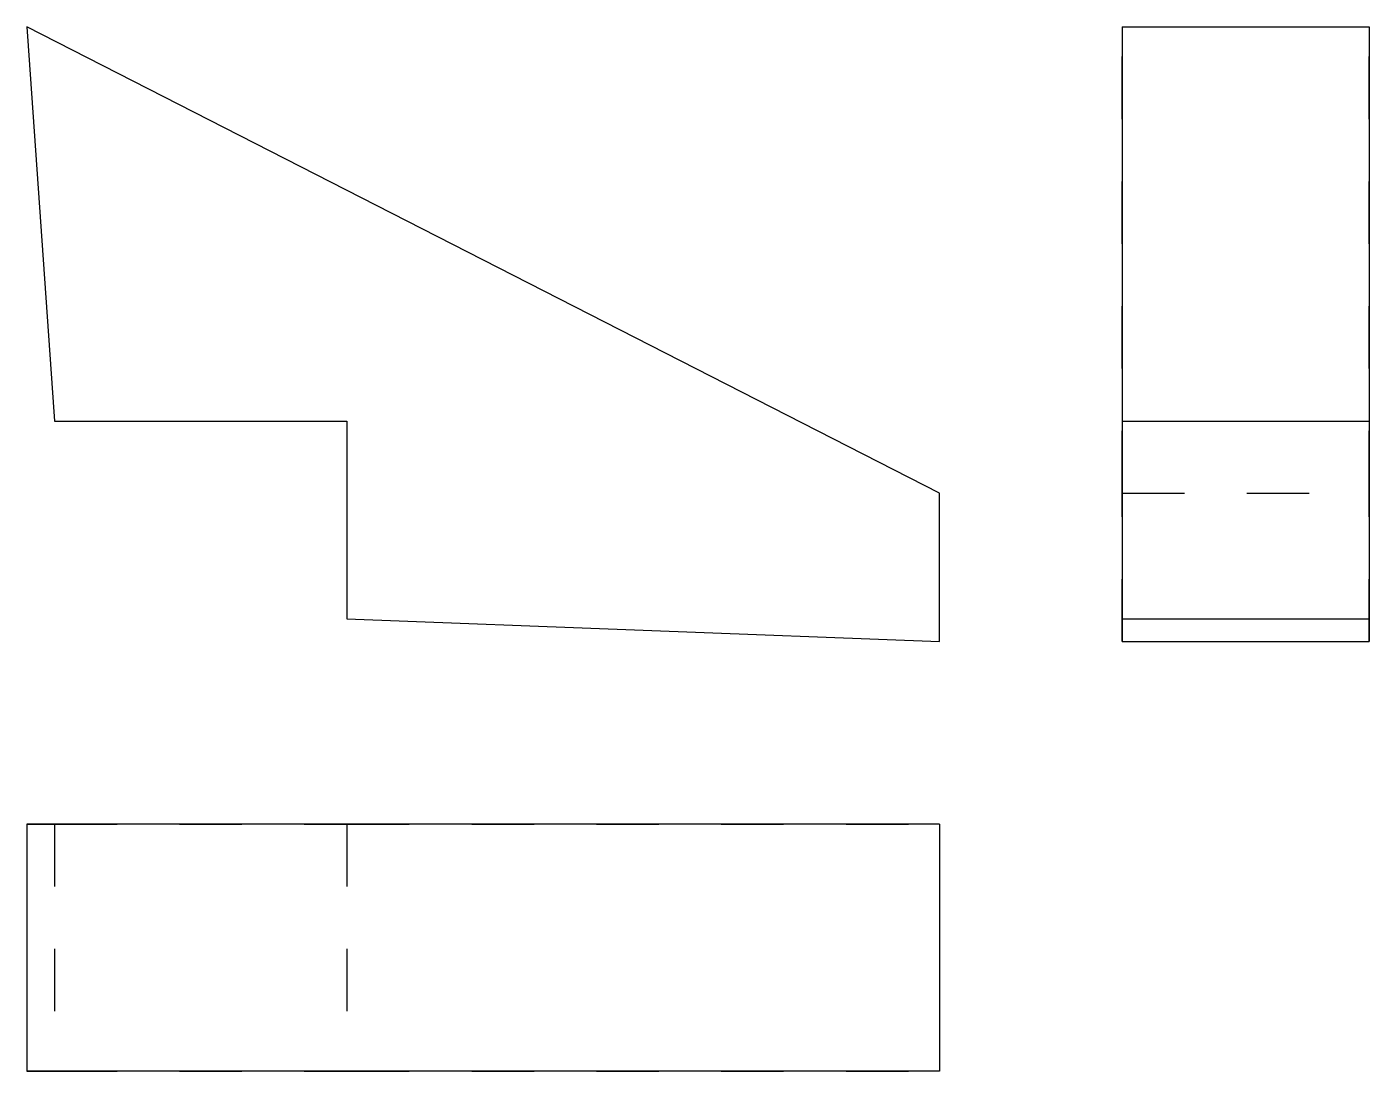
# Model space of a CAD drawing. Extents: x 0 to 2.15, y 0 to 1.67.
import ezdxf

# ---------------------------------------------------------------- set-up
doc = ezdxf.new("R2010")
doc.units = 0
doc.linetypes.add('HIDDEN', pattern=[0.073141, 0.048785, -0.024356])
for name, color, linetype in [('FRONT', 7, 'CONTINUOUS'), ('LEFT', 7, 'CONTINUOUS'), ('LEFT_HID', 7, 'HIDDEN'), ('TOP', 7, 'CONTINUOUS'), ('TOP_HID', 7, 'HIDDEN')]:
    doc.layers.add(name, color=color, linetype=linetype)

msp = doc.modelspace()

# ---------------------------------------------------------------- linework, layer by layer
at = {"layer": 'FRONT'}
for p, q in [((0, 1.674013), (0.044574, 1.041877)), ((1.462827, 0.926271), (0, 1.674013)), ((0.044574, 1.041877), (0.512966, 1.041877)), ((0.512966, 1.041877), (0.512966, 0.725025)), ((1.462827, 0.688631), (1.462827, 0.926271)), ((0.512966, 0.725025), (1.462827, 0.688631))]:
    msp.add_line(p, q, dxfattribs=at)
at = {"layer": 'LEFT'}
for p, q in [((1.755393, 1.674013), (2.151459, 1.674013)), ((1.755393, 1.674013), (1.755393, 1.041877)), ((2.151459, 1.674013), (2.151459, 1.041877)), ((1.755393, 1.041877), (2.151459, 1.041877)), ((1.755393, 1.041877), (1.755393, 0.725025)), ((2.151459, 1.041877), (2.151459, 0.725025)), ((1.755393, 0.725025), (2.151459, 0.725025)), ((1.755393, 0.725025), (1.755393, 0.688631)), ((2.151459, 0.725025), (2.151459, 0.688631)), ((1.755393, 0.688631), (2.151459, 0.688631))]:
    msp.add_line(p, q, dxfattribs=at)
at = {"layer": 'LEFT_HID', "linetype": 'HIDDEN'}
for p, q in [((1.755393, 0.926271), (1.755393, 1.674013)), ((2.151459, 0.926271), (2.151459, 1.674013)), ((1.755393, 0.926271), (2.151459, 0.926271)), ((1.755393, 0.688631), (1.755393, 0.926271)), ((2.151459, 0.688631), (2.151459, 0.926271))]:
    msp.add_line(p, q, dxfattribs=at)
at = {"layer": 'TOP'}
for p, q in [((0, 0.396066), (0, 0)), ((1.462827, 0.396066), (0, 0.396066)), ((1.462827, 0.396066), (1.462827, 0)), ((1.462827, 0), (0, 0))]:
    msp.add_line(p, q, dxfattribs=at)
at = {"layer": 'TOP_HID', "linetype": 'HIDDEN'}
for p, q in [((0, 0.396066), (0.044574, 0.396066)), ((0.044574, 0.396066), (0.044574, 0)), ((0.044574, 0.396066), (0.512966, 0.396066)), ((0.512966, 0.396066), (0.512966, 0)), ((0.512966, 0.396066), (0.512966, 0)), ((0.512966, 0.396066), (1.462827, 0.396066)), ((0, 0), (0.044574, 0)), ((0.044574, 0), (0.512966, 0)), ((0.512966, 0), (1.462827, 0))]:
    msp.add_line(p, q, dxfattribs=at)

doc.saveas('drawing.dxf')
